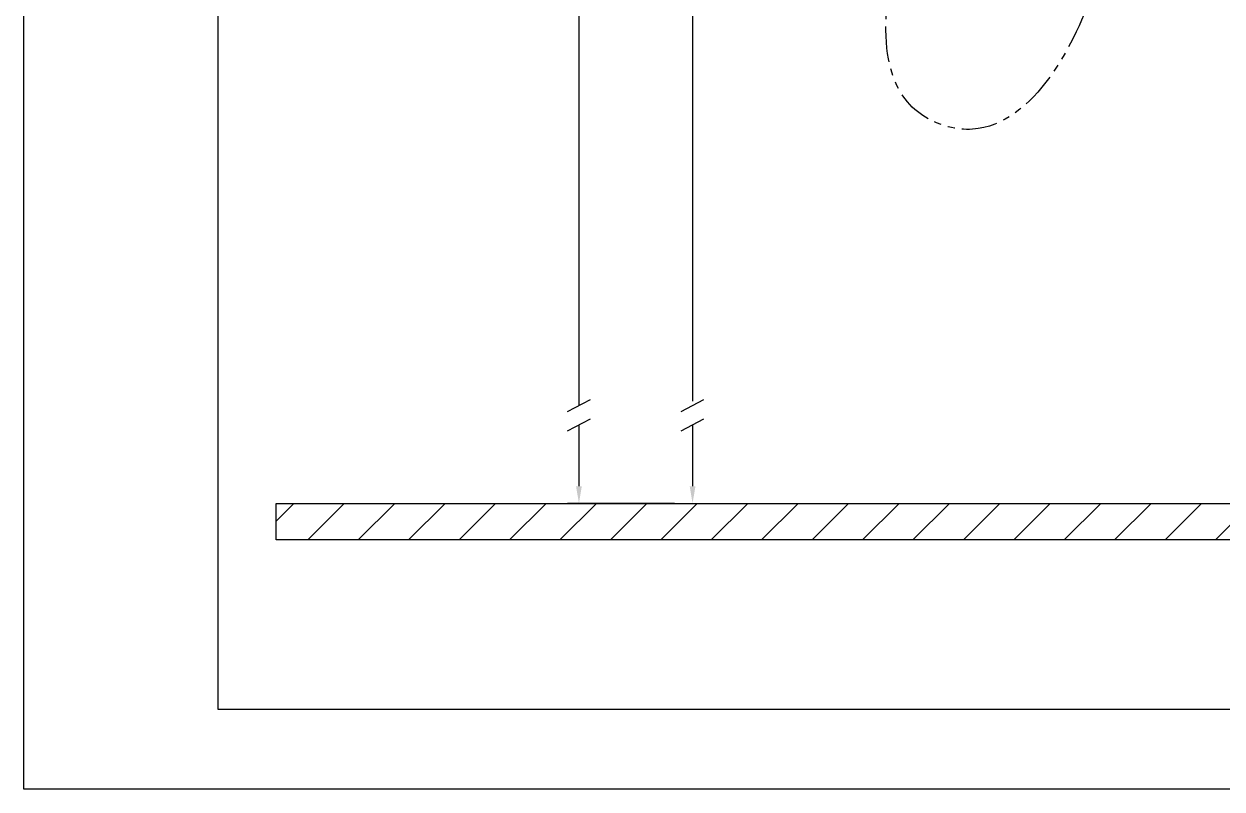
# Model space of a CAD drawing. Header units: millimetres. Extents: x 653 to 1073, y -85 to 509.
# Drawn here: x 652.9 to 862.9, y -85.1 to 49.1 of the extents above; entities that cross this region are included whole.
import ezdxf

# ---------------------------------------------------------------- set-up
doc = ezdxf.new("R2010")
doc.units = ezdxf.units.MM
doc.header["$MEASUREMENT"] = 0
doc.linetypes.add('PHANTOM', pattern=[2.5, 1.25, -0.25, 0.25, -0.25, 0.25, -0.25])
doc.layers.get('0').update_dxf_attribs({"color": 2})
for name, color, linetype in [('D', 2, 'Continuous'), ('HT', 3, 'Continuous'), ('PH', 3, 'PHANTOM')]:
    doc.layers.add(name, color=color, linetype=linetype)

msp = doc.modelspace()

# ---------------------------------------------------------------- hatches: boundary and pattern name
at = {"layer": 'HT'}
h = msp.add_hatch(dxfattribs=at)
h.set_pattern_fill('ANSI31', color=256, scale=50, style=0)
h.set_pattern_definition([(45, (-8209.6053, -3791.7613), (-4.4194174, 4.4194174), [])])
h.paths.add_polyline_path([(998.88, -41.41), (998.88, -35.01), (697.08, -35.01), (697.08, -41.41)])

# ---------------------------------------------------------------- linework, layer by layer
for p, q in [((652.88, -85.12), (652.88, 508.88)), ((1072.88, -85.12), (652.88, -85.12))]:
    msp.add_line(p, q)
at = {"color": 4}
for p, q in [((686.88, 477.88), (686.88, -71.12)), ((686.88, -71.12), (1061.88, -71.12))]:
    msp.add_line(p, q, dxfattribs=at)
at = {"layer": 'D'}
for p, q in [((750.15, 295.23), (750.15, -17.83)), ((770.07, 270.95), (770.07, -17.09)), ((748.15, -18.9), (752.15, -16.77)), ((768.07, -18.9), (772.07, -16.77)), ((748.15, -22.3), (752.15, -20.17)), ((768.07, -22.3), (772.07, -20.17)), ((750.15, -21.23), (750.15, -32.01)), ((770.07, -21.23), (770.07, -32.01)), ((766.93, -35.01), (748.15, -35.01))]:
    msp.add_line(p, q, dxfattribs=at)
for points in [[(749.65, -32.01), (750.65, -32.01), (750.15, -35.01)], [(769.57, -32.01), (770.57, -32.01), (770.07, -35.01)]]:
    msp.add_solid(points, dxfattribs=at)
at = {"layer": 'HT', "ltscale": 0.5}
msp.add_lwpolyline([(697.08, -35.01), (998.88, -35.01), (998.88, -41.41), (697.08, -41.41)], close=True, dxfattribs=at)
at = {"layer": 'PH', "ltscale": 5}
msp.add_open_spline([(814.12, 130.15), (812.43, 113.05), (843.93, 86.81), (843.4, 54.15), (822.15, 21.76), (802.92, 37.98), (804.12, 51.66)], degree=3, knots=[0, 0, 0, 0, 322.318004, 500.645703, 665.290472, 735.400175, 735.400175, 735.400175, 735.400175], dxfattribs=at)

doc.saveas('drawing.dxf')
